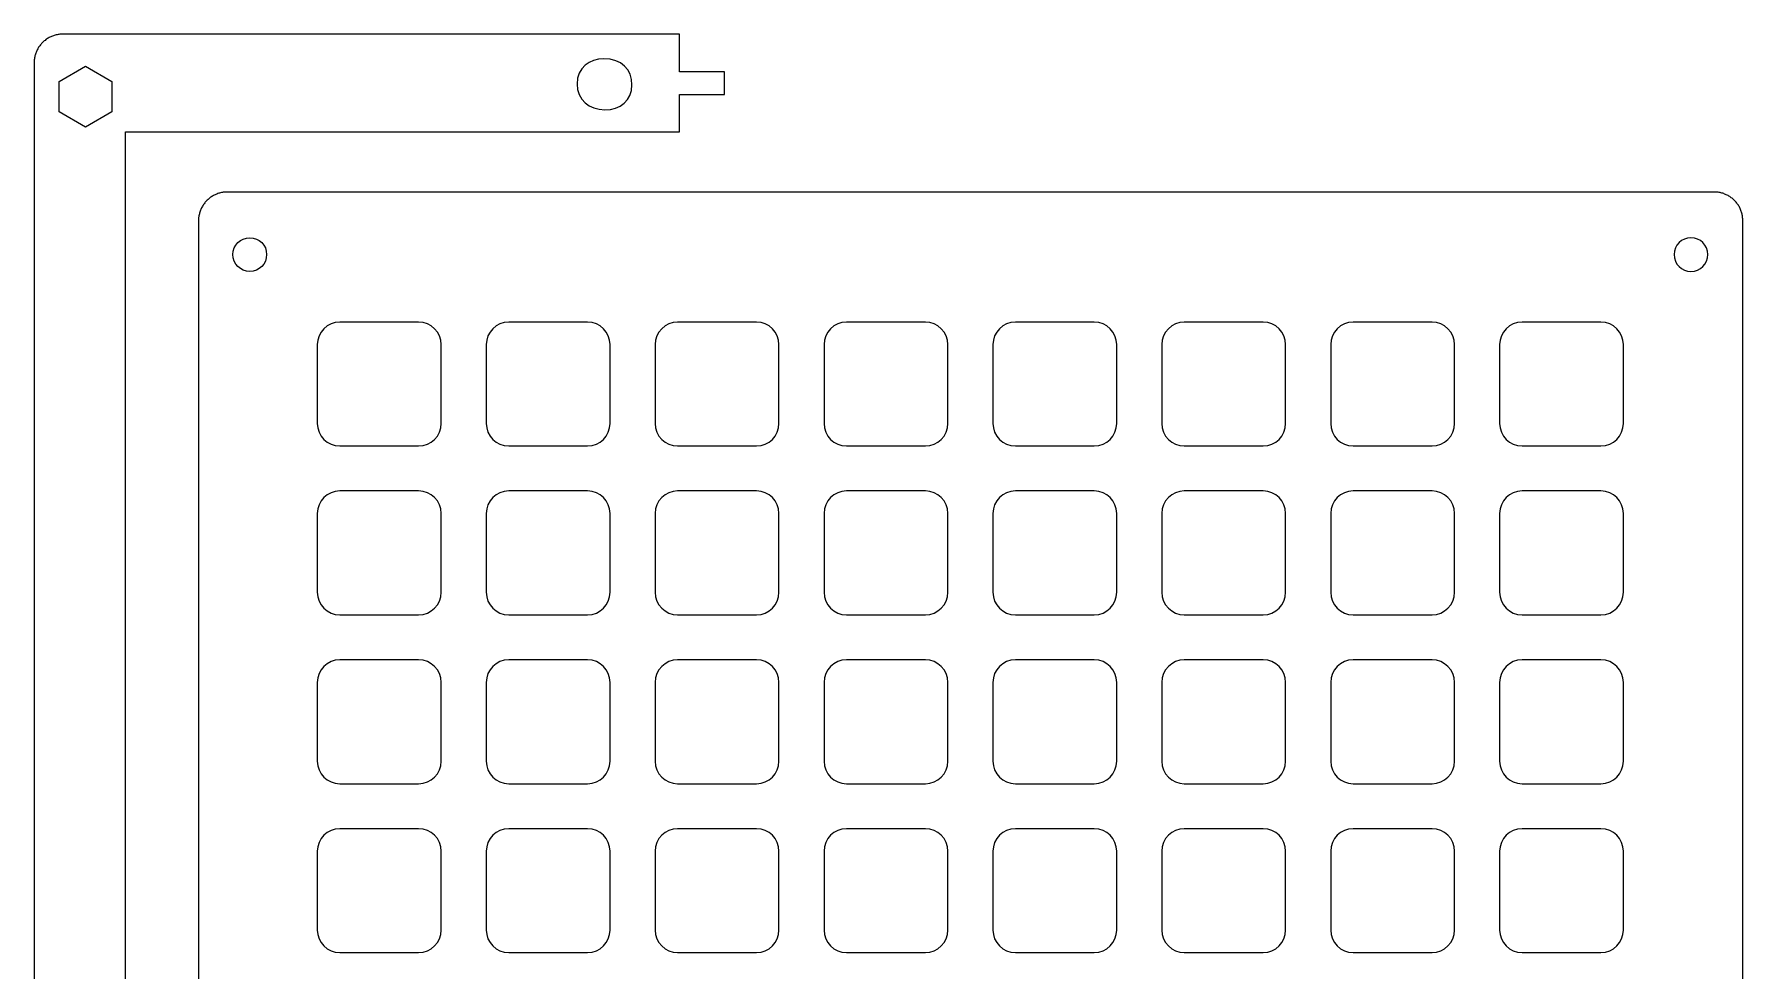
# Model space of a CAD drawing. Extents: x 6 to 603, y -295 to -9.
# Drawn here: x 5.8 to 157.5, y -92.5 to -9.3 of the extents above; entities that cross this region are included whole.
import ezdxf

# ---------------------------------------------------------------- set-up
doc = ezdxf.new("R2010")
doc.units = 0
doc.layers.add('PCB_LAYER', color=7, linetype='CONTINUOUS')
doc.layers.add('TOP__GRID_', color=7, linetype='CONTINUOUS')

# ---------------------------------------------------------------- blocks, each defined once
blk = doc.blocks.new('BLOCK_48')
at = {"layer": 'PCB_LAYER'}
for points in [[(63.09, -12.69), (63.09, -9.34), (8.32, -9.34), (8.24, -9.34), (8.15, -9.35), (8.07, -9.35), (7.98, -9.36), (7.9, -9.38), (7.82, -9.39), (7.73, -9.41), (7.65, -9.43), (7.57, -9.46), (7.49, -9.48), (7.41, -9.51), (7.33, -9.54), (7.25, -9.58), (7.18, -9.61), (7.1, -9.65), (7.03, -9.69), (6.96, -9.74), (6.89, -9.79), (6.82, -9.83), (6.75, -9.89), (6.68, -9.94), (6.62, -9.99), (6.56, -10.05), (6.5, -10.11), (6.44, -10.17), (6.39, -10.24), (6.33, -10.3), (6.28, -10.37), (6.23, -10.44), (6.18, -10.51), (6.14, -10.58), (6.1, -10.65), (6.06, -10.73), (6.02, -10.81), (5.99, -10.88), (5.95, -10.96), (5.92, -11.04), (5.9, -11.12), (5.87, -11.2), (5.85, -11.28), (5.83, -11.37), (5.82, -11.45), (5.81, -11.53), (5.79, -11.62), (5.79, -11.7), (5.78, -11.79), (5.78, -11.87), (5.78, -11.88), (5.78, -168.89), (8.84, -168.89), (8.84, -164.9), (10.84, -164.9), (10.84, -168.89), (13.89, -168.89), (13.89, -18.03), (63.09, -18.03), (63.09, -14.69), (67.09, -14.69), (67.09, -12.69), (63.09, -12.69)], [(12.69, -16.25), (10.34, -17.61), (7.99, -16.25), (7.99, -13.54), (10.34, -12.18), (12.69, -13.54), (12.69, -16.25)], [(12.69, -140.25), (10.34, -141.61), (7.99, -140.25), (7.99, -137.54), (10.34, -136.18), (12.69, -137.54), (12.69, -140.25)]]:
    blk.add_lwpolyline(points, dxfattribs=at)
blk.add_open_spline([(56.39, -11.53), (57.94, -11.53), (58.87, -12.47), (58.87, -13.85), (58.87, -15.24), (57.82, -16.06), (56.47, -16.06), (55.06, -16.06), (54, -15.16), (54, -13.77), (54, -12.32), (55.09, -11.53), (56.39, -11.53)], degree=3, knots=[0, 0, 0, 0, 1, 1, 1, 2, 2, 2, 3, 3, 3, 4, 4, 4, 4], dxfattribs=at)
blk = doc.blocks.new('BLOCK_59')
at = {"layer": 'TOP__GRID_'}
for points in [[(22.92, -23.37), (22.83, -23.37), (22.75, -23.37), (22.66, -23.38), (22.58, -23.39), (22.5, -23.4), (22.41, -23.42), (22.33, -23.44), (22.25, -23.46), (22.17, -23.48), (22.09, -23.51), (22.01, -23.54), (21.93, -23.57), (21.85, -23.6), (21.77, -23.64), (21.7, -23.68), (21.63, -23.72), (21.55, -23.76), (21.48, -23.81), (21.41, -23.86), (21.35, -23.91), (21.28, -23.96), (21.22, -24.02), (21.15, -24.08), (21.09, -24.14), (21.04, -24.2), (20.98, -24.26), (20.93, -24.33), (20.88, -24.4), (20.83, -24.46), (20.78, -24.53), (20.73, -24.61), (20.69, -24.68), (20.65, -24.76), (20.62, -24.83), (20.58, -24.91), (20.55, -24.99), (20.52, -25.07), (20.49, -25.15), (20.47, -25.23), (20.45, -25.31), (20.43, -25.39), (20.41, -25.48), (20.4, -25.56), (20.39, -25.64), (20.38, -25.73), (20.38, -25.81), (20.38, -25.9), (20.38, -25.91)], [(155, -23.37), (22.92, -23.37)], [(157.54, -25.91), (157.53, -25.82), (157.53, -25.74), (157.52, -25.65), (157.51, -25.57), (157.5, -25.49), (157.49, -25.4), (157.47, -25.32), (157.45, -25.24), (157.42, -25.16), (157.4, -25.08), (157.37, -25), (157.34, -24.92), (157.3, -24.84), (157.26, -24.76), (157.23, -24.69), (157.18, -24.62), (157.14, -24.54), (157.09, -24.47), (157.04, -24.4), (156.99, -24.34), (156.94, -24.27), (156.88, -24.21), (156.83, -24.15), (156.77, -24.09), (156.7, -24.03), (156.64, -23.97), (156.58, -23.92), (156.51, -23.87), (156.44, -23.82), (156.37, -23.77), (156.3, -23.73), (156.22, -23.68), (156.15, -23.64), (156.07, -23.61), (156, -23.57), (155.92, -23.54), (155.84, -23.51), (155.76, -23.48), (155.68, -23.46), (155.59, -23.44), (155.51, -23.42), (155.43, -23.4), (155.35, -23.39), (155.26, -23.38), (155.18, -23.37), (155.09, -23.37), (155.01, -23.37), (155, -23.37)], [(20.38, -25.91), (20.38, -279.91)], [(157.54, -279.91), (157.54, -25.91)]]:
    blk.add_lwpolyline(points, dxfattribs=at)
blk = doc.blocks.new('BLOCK_61')
at = {"layer": 'TOP__GRID_'}
for points in [[(24.93, -27.42), (24.11, -27.42), (23.43, -28.09), (23.43, -28.92), (23.43, -29.75), (24.11, -30.42), (24.93, -30.42), (25.76, -30.42), (26.43, -29.75), (26.43, -28.92), (26.43, -28.09), (25.76, -27.42), (24.93, -27.42)], [(152.93, -27.42), (153.76, -27.42), (154.43, -28.09), (154.43, -28.92), (154.43, -29.75), (153.76, -30.42), (152.93, -30.42), (152.11, -30.42), (151.43, -29.75), (151.43, -28.92), (151.43, -28.09), (152.11, -27.42), (152.93, -27.42)]]:
    blk.add_open_spline(points, degree=3, knots=[0, 0, 0, 0, 1, 1, 1, 2, 2, 2, 3, 3, 3, 4, 4, 4, 4], dxfattribs=at)
blk = doc.blocks.new('BLOCK_60')
at = {"layer": 'TOP__GRID_'}
for points, knots in [([(39.93, -34.92), (41.04, -34.92), (41.93, -35.82), (41.93, -36.92), (41.93, -36.92), (41.93, -43.92), (41.93, -43.92), (41.93, -45.02), (41.04, -45.92), (39.93, -45.92), (39.93, -45.92), (32.93, -45.92), (32.93, -45.92), (31.83, -45.92), (30.93, -45.02), (30.93, -43.92), (30.93, -43.92), (30.93, -36.92), (30.93, -36.92), (30.93, -35.82), (31.83, -34.92), (32.93, -34.92), (32.93, -34.92), (39.93, -34.92), (39.93, -34.92)], [0, 0, 0, 0, 1, 1, 1, 2, 2, 2, 3, 3, 3, 4, 4, 4, 5, 5, 5, 6, 6, 6, 7, 7, 7, 8, 8, 8, 8]), ([(54.93, -34.92), (56.04, -34.92), (56.93, -35.82), (56.93, -36.92), (56.93, -36.92), (56.93, -43.92), (56.93, -43.92), (56.93, -45.02), (56.04, -45.92), (54.93, -45.92), (54.93, -45.92), (47.93, -45.92), (47.93, -45.92), (46.83, -45.92), (45.93, -45.02), (45.93, -43.92), (45.93, -43.92), (45.93, -36.92), (45.93, -36.92), (45.93, -35.82), (46.83, -34.92), (47.93, -34.92), (47.93, -34.92), (54.93, -34.92), (54.93, -34.92)], [0, 0, 0, 0, 1, 1, 1, 2, 2, 2, 3, 3, 3, 4, 4, 4, 5, 5, 5, 6, 6, 6, 7, 7, 7, 8, 8, 8, 8]), ([(69.93, -34.92), (71.04, -34.92), (71.93, -35.82), (71.93, -36.92), (71.93, -36.92), (71.93, -43.92), (71.93, -43.92), (71.93, -45.02), (71.04, -45.92), (69.93, -45.92), (69.93, -45.92), (62.93, -45.92), (62.93, -45.92), (61.83, -45.92), (60.93, -45.02), (60.93, -43.92), (60.93, -43.92), (60.93, -36.92), (60.93, -36.92), (60.93, -35.82), (61.83, -34.92), (62.93, -34.92), (62.93, -34.92), (69.93, -34.92), (69.93, -34.92)], [0, 0, 0, 0, 1, 1, 1, 2, 2, 2, 3, 3, 3, 4, 4, 4, 5, 5, 5, 6, 6, 6, 7, 7, 7, 8, 8, 8, 8]), ([(84.93, -34.92), (86.04, -34.92), (86.93, -35.82), (86.93, -36.92), (86.93, -36.92), (86.93, -43.92), (86.93, -43.92), (86.93, -45.02), (86.04, -45.92), (84.93, -45.92), (84.93, -45.92), (77.93, -45.92), (77.93, -45.92), (76.83, -45.92), (75.93, -45.02), (75.93, -43.92), (75.93, -43.92), (75.93, -36.92), (75.93, -36.92), (75.93, -35.82), (76.83, -34.92), (77.93, -34.92), (77.93, -34.92), (84.93, -34.92), (84.93, -34.92)], [0, 0, 0, 0, 1, 1, 1, 2, 2, 2, 3, 3, 3, 4, 4, 4, 5, 5, 5, 6, 6, 6, 7, 7, 7, 8, 8, 8, 8]), ([(99.93, -34.92), (101.04, -34.92), (101.93, -35.82), (101.93, -36.92), (101.93, -36.92), (101.93, -43.92), (101.93, -43.92), (101.93, -45.02), (101.04, -45.92), (99.93, -45.92), (99.93, -45.92), (92.93, -45.92), (92.93, -45.92), (91.83, -45.92), (90.93, -45.02), (90.93, -43.92), (90.93, -43.92), (90.93, -36.92), (90.93, -36.92), (90.93, -35.82), (91.83, -34.92), (92.93, -34.92), (92.93, -34.92), (99.93, -34.92), (99.93, -34.92)], [0, 0, 0, 0, 1, 1, 1, 2, 2, 2, 3, 3, 3, 4, 4, 4, 5, 5, 5, 6, 6, 6, 7, 7, 7, 8, 8, 8, 8]), ([(114.93, -34.92), (116.04, -34.92), (116.93, -35.82), (116.93, -36.92), (116.93, -36.92), (116.93, -43.92), (116.93, -43.92), (116.93, -45.02), (116.04, -45.92), (114.93, -45.92), (114.93, -45.92), (107.93, -45.92), (107.93, -45.92), (106.83, -45.92), (105.93, -45.02), (105.93, -43.92), (105.93, -43.92), (105.93, -36.92), (105.93, -36.92), (105.93, -35.82), (106.83, -34.92), (107.93, -34.92), (107.93, -34.92), (114.93, -34.92), (114.93, -34.92)], [0, 0, 0, 0, 1, 1, 1, 2, 2, 2, 3, 3, 3, 4, 4, 4, 5, 5, 5, 6, 6, 6, 7, 7, 7, 8, 8, 8, 8]), ([(129.93, -34.92), (131.04, -34.92), (131.93, -35.82), (131.93, -36.92), (131.93, -36.92), (131.93, -43.92), (131.93, -43.92), (131.93, -45.02), (131.04, -45.92), (129.93, -45.92), (129.93, -45.92), (122.93, -45.92), (122.93, -45.92), (121.83, -45.92), (120.93, -45.02), (120.93, -43.92), (120.93, -43.92), (120.93, -36.92), (120.93, -36.92), (120.93, -35.82), (121.83, -34.92), (122.93, -34.92), (122.93, -34.92), (129.93, -34.92), (129.93, -34.92)], [0, 0, 0, 0, 1, 1, 1, 2, 2, 2, 3, 3, 3, 4, 4, 4, 5, 5, 5, 6, 6, 6, 7, 7, 7, 8, 8, 8, 8]), ([(144.93, -34.92), (146.04, -34.92), (146.93, -35.82), (146.93, -36.92), (146.93, -36.92), (146.93, -43.92), (146.93, -43.92), (146.93, -45.02), (146.04, -45.92), (144.93, -45.92), (144.93, -45.92), (137.93, -45.92), (137.93, -45.92), (136.83, -45.92), (135.93, -45.02), (135.93, -43.92), (135.93, -43.92), (135.93, -36.92), (135.93, -36.92), (135.93, -35.82), (136.83, -34.92), (137.93, -34.92), (137.93, -34.92), (144.93, -34.92), (144.93, -34.92)], [0, 0, 0, 0, 1, 1, 1, 2, 2, 2, 3, 3, 3, 4, 4, 4, 5, 5, 5, 6, 6, 6, 7, 7, 7, 8, 8, 8, 8]), ([(39.93, -49.92), (41.04, -49.92), (41.93, -50.82), (41.93, -51.92), (41.93, -51.92), (41.93, -58.92), (41.93, -58.92), (41.93, -60.02), (41.04, -60.92), (39.93, -60.92), (39.93, -60.92), (32.93, -60.92), (32.93, -60.92), (31.83, -60.92), (30.93, -60.03), (30.93, -58.92), (30.93, -58.92), (30.93, -51.92), (30.93, -51.92), (30.93, -50.82), (31.83, -49.92), (32.93, -49.92), (32.93, -49.92), (39.93, -49.92), (39.93, -49.92)], [0, 0, 0, 0, 1, 1, 1, 2, 2, 2, 3, 3, 3, 4, 4, 4, 5, 5, 5, 6, 6, 6, 7, 7, 7, 8, 8, 8, 8]), ([(54.93, -49.92), (56.04, -49.92), (56.93, -50.82), (56.93, -51.92), (56.93, -51.92), (56.93, -58.92), (56.93, -58.92), (56.93, -60.02), (56.04, -60.92), (54.93, -60.92), (54.93, -60.92), (47.93, -60.92), (47.93, -60.92), (46.83, -60.92), (45.93, -60.03), (45.93, -58.92), (45.93, -58.92), (45.93, -51.92), (45.93, -51.92), (45.93, -50.82), (46.83, -49.92), (47.93, -49.92), (47.93, -49.92), (54.93, -49.92), (54.93, -49.92)], [0, 0, 0, 0, 1, 1, 1, 2, 2, 2, 3, 3, 3, 4, 4, 4, 5, 5, 5, 6, 6, 6, 7, 7, 7, 8, 8, 8, 8]), ([(69.93, -49.92), (71.04, -49.92), (71.93, -50.82), (71.93, -51.92), (71.93, -51.92), (71.93, -58.92), (71.93, -58.92), (71.93, -60.02), (71.04, -60.92), (69.93, -60.92), (69.93, -60.92), (62.93, -60.92), (62.93, -60.92), (61.83, -60.92), (60.93, -60.03), (60.93, -58.92), (60.93, -58.92), (60.93, -51.92), (60.93, -51.92), (60.93, -50.82), (61.83, -49.92), (62.93, -49.92), (62.93, -49.92), (69.93, -49.92), (69.93, -49.92)], [0, 0, 0, 0, 1, 1, 1, 2, 2, 2, 3, 3, 3, 4, 4, 4, 5, 5, 5, 6, 6, 6, 7, 7, 7, 8, 8, 8, 8]), ([(84.93, -49.92), (86.04, -49.92), (86.93, -50.82), (86.93, -51.92), (86.93, -51.92), (86.93, -58.92), (86.93, -58.92), (86.93, -60.02), (86.04, -60.92), (84.93, -60.92), (84.93, -60.92), (77.93, -60.92), (77.93, -60.92), (76.83, -60.92), (75.93, -60.03), (75.93, -58.92), (75.93, -58.92), (75.93, -51.92), (75.93, -51.92), (75.93, -50.82), (76.83, -49.92), (77.93, -49.92), (77.93, -49.92), (84.93, -49.92), (84.93, -49.92)], [0, 0, 0, 0, 1, 1, 1, 2, 2, 2, 3, 3, 3, 4, 4, 4, 5, 5, 5, 6, 6, 6, 7, 7, 7, 8, 8, 8, 8]), ([(99.93, -49.92), (101.04, -49.92), (101.93, -50.82), (101.93, -51.92), (101.93, -51.92), (101.93, -58.92), (101.93, -58.92), (101.93, -60.02), (101.04, -60.92), (99.93, -60.92), (99.93, -60.92), (92.93, -60.92), (92.93, -60.92), (91.83, -60.92), (90.93, -60.03), (90.93, -58.92), (90.93, -58.92), (90.93, -51.92), (90.93, -51.92), (90.93, -50.82), (91.83, -49.92), (92.93, -49.92), (92.93, -49.92), (99.93, -49.92), (99.93, -49.92)], [0, 0, 0, 0, 1, 1, 1, 2, 2, 2, 3, 3, 3, 4, 4, 4, 5, 5, 5, 6, 6, 6, 7, 7, 7, 8, 8, 8, 8]), ([(114.93, -49.92), (116.04, -49.92), (116.93, -50.82), (116.93, -51.92), (116.93, -51.92), (116.93, -58.92), (116.93, -58.92), (116.93, -60.02), (116.04, -60.92), (114.93, -60.92), (114.93, -60.92), (107.93, -60.92), (107.93, -60.92), (106.83, -60.92), (105.93, -60.03), (105.93, -58.92), (105.93, -58.92), (105.93, -51.92), (105.93, -51.92), (105.93, -50.82), (106.83, -49.92), (107.93, -49.92), (107.93, -49.92), (114.93, -49.92), (114.93, -49.92)], [0, 0, 0, 0, 1, 1, 1, 2, 2, 2, 3, 3, 3, 4, 4, 4, 5, 5, 5, 6, 6, 6, 7, 7, 7, 8, 8, 8, 8]), ([(129.93, -49.92), (131.04, -49.92), (131.93, -50.82), (131.93, -51.92), (131.93, -51.92), (131.93, -58.92), (131.93, -58.92), (131.93, -60.02), (131.04, -60.92), (129.93, -60.92), (129.93, -60.92), (122.93, -60.92), (122.93, -60.92), (121.83, -60.92), (120.93, -60.03), (120.93, -58.92), (120.93, -58.92), (120.93, -51.92), (120.93, -51.92), (120.93, -50.82), (121.83, -49.92), (122.93, -49.92), (122.93, -49.92), (129.93, -49.92), (129.93, -49.92)], [0, 0, 0, 0, 1, 1, 1, 2, 2, 2, 3, 3, 3, 4, 4, 4, 5, 5, 5, 6, 6, 6, 7, 7, 7, 8, 8, 8, 8]), ([(144.93, -49.92), (146.04, -49.92), (146.93, -50.82), (146.93, -51.92), (146.93, -51.92), (146.93, -58.92), (146.93, -58.92), (146.93, -60.02), (146.04, -60.92), (144.93, -60.92), (144.93, -60.92), (137.93, -60.92), (137.93, -60.92), (136.83, -60.92), (135.93, -60.03), (135.93, -58.92), (135.93, -58.92), (135.93, -51.92), (135.93, -51.92), (135.93, -50.82), (136.83, -49.92), (137.93, -49.92), (137.93, -49.92), (144.93, -49.92), (144.93, -49.92)], [0, 0, 0, 0, 1, 1, 1, 2, 2, 2, 3, 3, 3, 4, 4, 4, 5, 5, 5, 6, 6, 6, 7, 7, 7, 8, 8, 8, 8]), ([(39.93, -64.92), (41.04, -64.92), (41.93, -65.82), (41.93, -66.92), (41.93, -66.92), (41.93, -73.92), (41.93, -73.92), (41.93, -75.03), (41.04, -75.92), (39.93, -75.92), (39.93, -75.92), (32.93, -75.92), (32.93, -75.92), (31.83, -75.92), (30.93, -75.03), (30.93, -73.92), (30.93, -73.92), (30.93, -66.92), (30.93, -66.92), (30.93, -65.82), (31.83, -64.92), (32.93, -64.92), (32.93, -64.92), (39.93, -64.92), (39.93, -64.92), (39.93, -64.92), (39.93, -64.92), (39.93, -64.92)], [0, 0, 0, 0, 1, 1, 1, 2, 2, 2, 3, 3, 3, 4, 4, 4, 5, 5, 5, 6, 6, 6, 7, 7, 7, 8, 8, 8, 9, 9, 9, 9]), ([(54.93, -64.92), (56.04, -64.92), (56.93, -65.82), (56.93, -66.92), (56.93, -66.92), (56.93, -73.92), (56.93, -73.92), (56.93, -75.03), (56.04, -75.92), (54.93, -75.92), (54.93, -75.92), (47.93, -75.92), (47.93, -75.92), (46.83, -75.92), (45.93, -75.03), (45.93, -73.92), (45.93, -73.92), (45.93, -66.92), (45.93, -66.92), (45.93, -65.82), (46.83, -64.92), (47.93, -64.92), (47.93, -64.92), (54.93, -64.92), (54.93, -64.92), (54.93, -64.92), (54.93, -64.92), (54.93, -64.92)], [0, 0, 0, 0, 1, 1, 1, 2, 2, 2, 3, 3, 3, 4, 4, 4, 5, 5, 5, 6, 6, 6, 7, 7, 7, 8, 8, 8, 9, 9, 9, 9]), ([(69.93, -64.92), (71.04, -64.92), (71.93, -65.82), (71.93, -66.92), (71.93, -66.92), (71.93, -73.92), (71.93, -73.92), (71.93, -75.03), (71.04, -75.92), (69.93, -75.92), (69.93, -75.92), (62.93, -75.92), (62.93, -75.92), (61.83, -75.92), (60.93, -75.03), (60.93, -73.92), (60.93, -73.92), (60.93, -66.92), (60.93, -66.92), (60.93, -65.82), (61.83, -64.92), (62.93, -64.92), (62.93, -64.92), (69.93, -64.92), (69.93, -64.92), (69.93, -64.92), (69.93, -64.92), (69.93, -64.92)], [0, 0, 0, 0, 1, 1, 1, 2, 2, 2, 3, 3, 3, 4, 4, 4, 5, 5, 5, 6, 6, 6, 7, 7, 7, 8, 8, 8, 9, 9, 9, 9]), ([(84.93, -64.92), (86.04, -64.92), (86.93, -65.82), (86.93, -66.92), (86.93, -66.92), (86.93, -73.92), (86.93, -73.92), (86.93, -75.03), (86.04, -75.92), (84.93, -75.92), (84.93, -75.92), (77.93, -75.92), (77.93, -75.92), (76.83, -75.92), (75.93, -75.03), (75.93, -73.92), (75.93, -73.92), (75.93, -66.92), (75.93, -66.92), (75.93, -65.82), (76.83, -64.92), (77.93, -64.92), (77.93, -64.92), (84.93, -64.92), (84.93, -64.92), (84.93, -64.92), (84.93, -64.92), (84.93, -64.92)], [0, 0, 0, 0, 1, 1, 1, 2, 2, 2, 3, 3, 3, 4, 4, 4, 5, 5, 5, 6, 6, 6, 7, 7, 7, 8, 8, 8, 9, 9, 9, 9]), ([(99.93, -64.92), (101.04, -64.92), (101.93, -65.82), (101.93, -66.92), (101.93, -66.92), (101.93, -73.92), (101.93, -73.92), (101.93, -75.03), (101.04, -75.92), (99.93, -75.92), (99.93, -75.92), (92.93, -75.92), (92.93, -75.92), (91.83, -75.92), (90.93, -75.03), (90.93, -73.92), (90.93, -73.92), (90.93, -66.92), (90.93, -66.92), (90.93, -65.82), (91.83, -64.92), (92.93, -64.92), (92.93, -64.92), (99.93, -64.92), (99.93, -64.92), (99.93, -64.92), (99.93, -64.92), (99.93, -64.92)], [0, 0, 0, 0, 1, 1, 1, 2, 2, 2, 3, 3, 3, 4, 4, 4, 5, 5, 5, 6, 6, 6, 7, 7, 7, 8, 8, 8, 9, 9, 9, 9]), ([(114.93, -64.92), (116.04, -64.92), (116.93, -65.82), (116.93, -66.92), (116.93, -66.92), (116.93, -73.92), (116.93, -73.92), (116.93, -75.03), (116.04, -75.92), (114.93, -75.92), (114.93, -75.92), (107.93, -75.92), (107.93, -75.92), (106.83, -75.92), (105.93, -75.03), (105.93, -73.92), (105.93, -73.92), (105.93, -66.92), (105.93, -66.92), (105.93, -65.82), (106.83, -64.92), (107.93, -64.92), (107.93, -64.92), (114.93, -64.92), (114.93, -64.92), (114.93, -64.92), (114.93, -64.92), (114.93, -64.92)], [0, 0, 0, 0, 1, 1, 1, 2, 2, 2, 3, 3, 3, 4, 4, 4, 5, 5, 5, 6, 6, 6, 7, 7, 7, 8, 8, 8, 9, 9, 9, 9]), ([(129.93, -64.92), (131.04, -64.92), (131.93, -65.82), (131.93, -66.92), (131.93, -66.92), (131.93, -73.92), (131.93, -73.92), (131.93, -75.03), (131.04, -75.92), (129.93, -75.92), (129.93, -75.92), (122.93, -75.92), (122.93, -75.92), (121.83, -75.92), (120.93, -75.03), (120.93, -73.92), (120.93, -73.92), (120.93, -66.92), (120.93, -66.92), (120.93, -65.82), (121.83, -64.92), (122.93, -64.92), (122.93, -64.92), (129.93, -64.92), (129.93, -64.92), (129.93, -64.92), (129.93, -64.92), (129.93, -64.92)], [0, 0, 0, 0, 1, 1, 1, 2, 2, 2, 3, 3, 3, 4, 4, 4, 5, 5, 5, 6, 6, 6, 7, 7, 7, 8, 8, 8, 9, 9, 9, 9]), ([(144.93, -64.92), (146.04, -64.92), (146.93, -65.82), (146.93, -66.92), (146.93, -66.92), (146.93, -73.92), (146.93, -73.92), (146.93, -75.03), (146.04, -75.92), (144.93, -75.92), (144.93, -75.92), (137.93, -75.92), (137.93, -75.92), (136.83, -75.92), (135.93, -75.03), (135.93, -73.92), (135.93, -73.92), (135.93, -66.92), (135.93, -66.92), (135.93, -65.82), (136.83, -64.92), (137.93, -64.92), (137.93, -64.92), (144.93, -64.92), (144.93, -64.92), (144.93, -64.92), (144.93, -64.92), (144.93, -64.92)], [0, 0, 0, 0, 1, 1, 1, 2, 2, 2, 3, 3, 3, 4, 4, 4, 5, 5, 5, 6, 6, 6, 7, 7, 7, 8, 8, 8, 9, 9, 9, 9]), ([(39.93, -79.92), (41.04, -79.92), (41.93, -80.82), (41.93, -81.92), (41.93, -81.92), (41.93, -88.92), (41.93, -88.92), (41.93, -90.02), (41.04, -90.92), (39.93, -90.92), (39.93, -90.92), (32.93, -90.92), (32.93, -90.92), (31.83, -90.92), (30.93, -90.02), (30.93, -88.92), (30.93, -88.92), (30.93, -81.92), (30.93, -81.92), (30.93, -80.82), (31.83, -79.92), (32.93, -79.92), (32.93, -79.92), (39.93, -79.92), (39.93, -79.92)], [0, 0, 0, 0, 1, 1, 1, 2, 2, 2, 3, 3, 3, 4, 4, 4, 5, 5, 5, 6, 6, 6, 7, 7, 7, 8, 8, 8, 8]), ([(54.93, -79.92), (56.04, -79.92), (56.93, -80.82), (56.93, -81.92), (56.93, -81.92), (56.93, -88.92), (56.93, -88.92), (56.93, -90.02), (56.04, -90.92), (54.93, -90.92), (54.93, -90.92), (47.93, -90.92), (47.93, -90.92), (46.83, -90.92), (45.93, -90.02), (45.93, -88.92), (45.93, -88.92), (45.93, -81.92), (45.93, -81.92), (45.93, -80.82), (46.83, -79.92), (47.93, -79.92), (47.93, -79.92), (54.93, -79.92), (54.93, -79.92)], [0, 0, 0, 0, 1, 1, 1, 2, 2, 2, 3, 3, 3, 4, 4, 4, 5, 5, 5, 6, 6, 6, 7, 7, 7, 8, 8, 8, 8]), ([(69.93, -79.92), (71.04, -79.92), (71.93, -80.82), (71.93, -81.92), (71.93, -81.92), (71.93, -88.92), (71.93, -88.92), (71.93, -90.02), (71.04, -90.92), (69.93, -90.92), (69.93, -90.92), (62.93, -90.92), (62.93, -90.92), (61.83, -90.92), (60.93, -90.02), (60.93, -88.92), (60.93, -88.92), (60.93, -81.92), (60.93, -81.92), (60.93, -80.82), (61.83, -79.92), (62.93, -79.92), (62.93, -79.92), (69.93, -79.92), (69.93, -79.92)], [0, 0, 0, 0, 1, 1, 1, 2, 2, 2, 3, 3, 3, 4, 4, 4, 5, 5, 5, 6, 6, 6, 7, 7, 7, 8, 8, 8, 8]), ([(84.93, -79.92), (86.04, -79.92), (86.93, -80.82), (86.93, -81.92), (86.93, -81.92), (86.93, -88.92), (86.93, -88.92), (86.93, -90.02), (86.04, -90.92), (84.93, -90.92), (84.93, -90.92), (77.93, -90.92), (77.93, -90.92), (76.83, -90.92), (75.93, -90.02), (75.93, -88.92), (75.93, -88.92), (75.93, -81.92), (75.93, -81.92), (75.93, -80.82), (76.83, -79.92), (77.93, -79.92), (77.93, -79.92), (84.93, -79.92), (84.93, -79.92)], [0, 0, 0, 0, 1, 1, 1, 2, 2, 2, 3, 3, 3, 4, 4, 4, 5, 5, 5, 6, 6, 6, 7, 7, 7, 8, 8, 8, 8]), ([(99.93, -79.92), (101.04, -79.92), (101.93, -80.82), (101.93, -81.92), (101.93, -81.92), (101.93, -88.92), (101.93, -88.92), (101.93, -90.02), (101.04, -90.92), (99.93, -90.92), (99.93, -90.92), (92.93, -90.92), (92.93, -90.92), (91.83, -90.92), (90.93, -90.02), (90.93, -88.92), (90.93, -88.92), (90.93, -81.92), (90.93, -81.92), (90.93, -80.82), (91.83, -79.92), (92.93, -79.92), (92.93, -79.92), (99.93, -79.92), (99.93, -79.92)], [0, 0, 0, 0, 1, 1, 1, 2, 2, 2, 3, 3, 3, 4, 4, 4, 5, 5, 5, 6, 6, 6, 7, 7, 7, 8, 8, 8, 8]), ([(114.93, -79.92), (116.04, -79.92), (116.93, -80.82), (116.93, -81.92), (116.93, -81.92), (116.93, -88.92), (116.93, -88.92), (116.93, -90.02), (116.04, -90.92), (114.93, -90.92), (114.93, -90.92), (107.93, -90.92), (107.93, -90.92), (106.83, -90.92), (105.93, -90.02), (105.93, -88.92), (105.93, -88.92), (105.93, -81.92), (105.93, -81.92), (105.93, -80.82), (106.83, -79.92), (107.93, -79.92), (107.93, -79.92), (114.93, -79.92), (114.93, -79.92)], [0, 0, 0, 0, 1, 1, 1, 2, 2, 2, 3, 3, 3, 4, 4, 4, 5, 5, 5, 6, 6, 6, 7, 7, 7, 8, 8, 8, 8]), ([(129.93, -79.92), (131.04, -79.92), (131.93, -80.82), (131.93, -81.92), (131.93, -81.92), (131.93, -88.92), (131.93, -88.92), (131.93, -90.02), (131.04, -90.92), (129.93, -90.92), (129.93, -90.92), (122.93, -90.92), (122.93, -90.92), (121.83, -90.92), (120.93, -90.02), (120.93, -88.92), (120.93, -88.92), (120.93, -81.92), (120.93, -81.92), (120.93, -80.82), (121.83, -79.92), (122.93, -79.92), (122.93, -79.92), (129.93, -79.92), (129.93, -79.92)], [0, 0, 0, 0, 1, 1, 1, 2, 2, 2, 3, 3, 3, 4, 4, 4, 5, 5, 5, 6, 6, 6, 7, 7, 7, 8, 8, 8, 8]), ([(144.93, -79.92), (146.04, -79.92), (146.93, -80.82), (146.93, -81.92), (146.93, -81.92), (146.93, -88.92), (146.93, -88.92), (146.93, -90.02), (146.04, -90.92), (144.93, -90.92), (144.93, -90.92), (137.93, -90.92), (137.93, -90.92), (136.83, -90.92), (135.93, -90.02), (135.93, -88.92), (135.93, -88.92), (135.93, -81.92), (135.93, -81.92), (135.93, -80.82), (136.83, -79.92), (137.93, -79.92), (137.93, -79.92), (144.93, -79.92), (144.93, -79.92)], [0, 0, 0, 0, 1, 1, 1, 2, 2, 2, 3, 3, 3, 4, 4, 4, 5, 5, 5, 6, 6, 6, 7, 7, 7, 8, 8, 8, 8])]:
    blk.add_open_spline(points, degree=3, knots=knots, dxfattribs=at)
blk.add_blockref('BLOCK_61', (0, 0), dxfattribs=at)
blk = doc.blocks.new('BLOCK_58')
at = {"layer": 'TOP__GRID_'}
for name in ['BLOCK_59', 'BLOCK_60']:
    blk.add_blockref(name, (0, 0), dxfattribs=at)

msp = doc.modelspace()

# ---------------------------------------------------------------- block references
at = {"layer": 'PCB_LAYER'}
msp.add_blockref('BLOCK_48', (0, 0), dxfattribs=at)
at = {"layer": 'TOP__GRID_'}
msp.add_blockref('BLOCK_58', (0, 0), dxfattribs=at)

doc.saveas('drawing.dxf')
